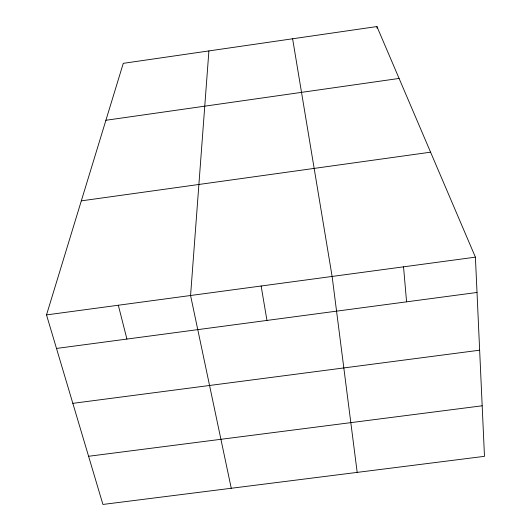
<?xml version="1.0" encoding="UTF-8"?>
<svg xmlns="http://www.w3.org/2000/svg" width="531" height="531" viewBox="0 0 531 531"><rect width="100%" height="100%" fill="white"/><g stroke="black" fill="none" stroke-linecap="round" stroke-linejoin="round"><path stroke-width="0.8" d="M208.902 50.923L190.569 295.508L231.257 488.268M46.516 314.903L123.278 63.342L376.93 26.55L475.404 257.157L484.484 456.335L102.928 504.45L46.516 314.903L475.404 257.157M105.901 120.278L399.086 78.442M81.316 200.857L430.575 152.185M56.498 348.442L477.011 292.462M72.84 403.341L479.646 350.195M88.591 456.275L482.175 405.79M118.32 305.232L126.922 339.063M261.133 286.01L266.96 320.425M292.614 38.783L332.121 276.452L357.184 472.384M376.93 26.55L377.076 28.183M403.54 266.834L406.573 301.834"/></g></svg>
